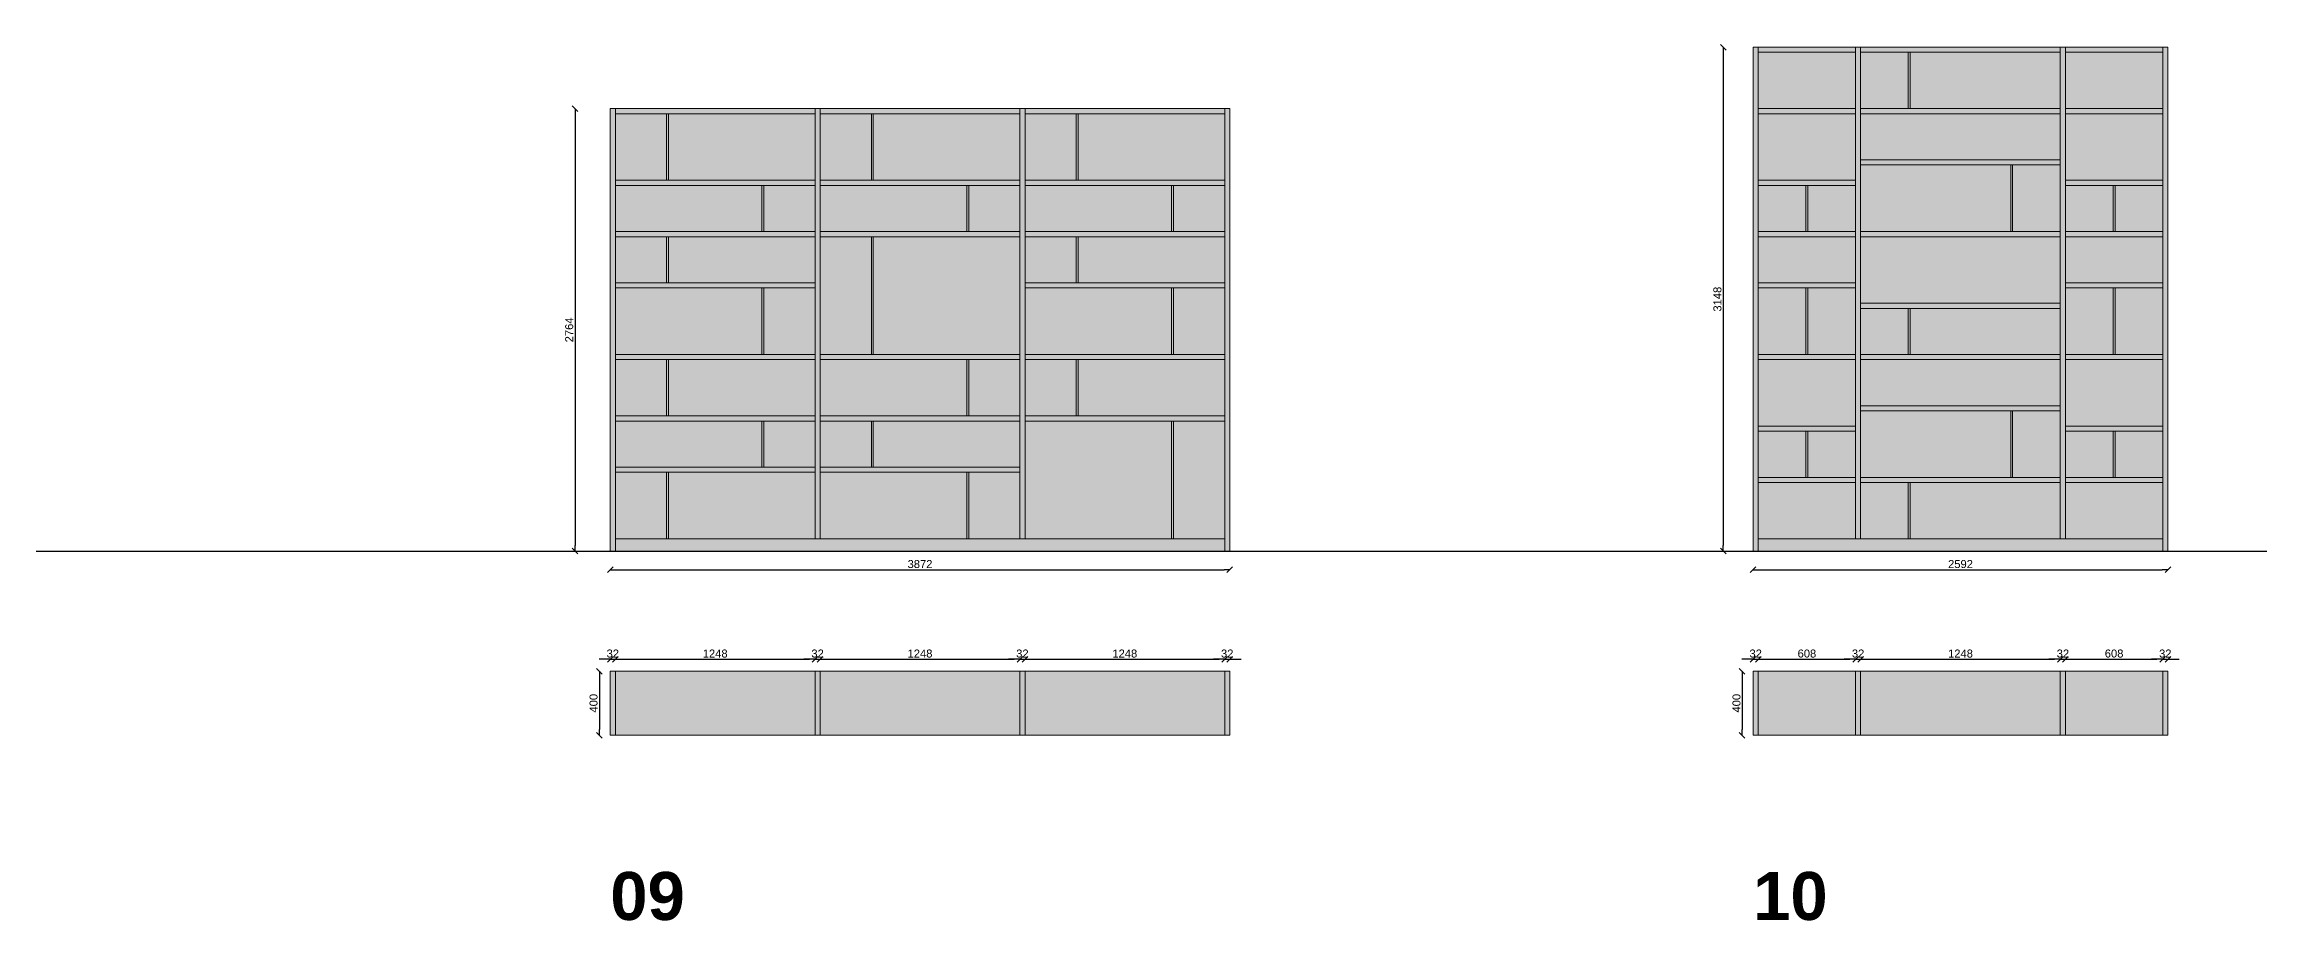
# Model space of a CAD drawing. Header units: inches. Extents: x -2150 to 187520, y -61540 to -22885.
# Drawn here: x 12642 to 26482, y -41271 to -35796 of the extents above; entities that cross this region are included whole.
import ezdxf

# ---------------------------------------------------------------- set-up
doc = ezdxf.new("R2010")
doc.units = ezdxf.units.IN
doc.header["$MEASUREMENT"] = 0
doc.layers.add('Linee arredi', color=3, linetype='Continuous', lineweight=20)
doc.layers.add('Retino arredi', color=7, linetype='Continuous', lineweight=0)
doc.layers.add('Quote', color=5, linetype='Continuous')
doc.styles.add('Arial', font='Arial.ttf')
doc.styles.add('Arial (bold)', font='Arial Bold.ttf')
doc.dimstyles.new('M&C_quote arredo', dxfattribs={"dimtxt": 50, "dimasz": 35.34668, "dimexe": 0, "dimexo": 0, "dimgap": 10, "dimtad": 1, "dimdec": 0, "dimtxsty": 'Arial', "dimblk": 'VW_SLASH', "dimcen": 0, "dimse1": 1, "dimse2": 1, "dimazin": 0, "dimtfac": 1, "dimtdec": 0, "dimtix": 1, "dimtmove": 0, "dimatfit": 0, "dimldrblk": 'VW_SLASH', "dimfxl": 0, "dimfxlon": 1, "dimfrac": 2, "dimtolj": 1, "dimarcsym": 0})

# ---------------------------------------------------------------- blocks, each defined once
blk = doc.blocks.new('VW_SLASH')
at = {"color": 0, "linetype": 'ByBlock', "lineweight": -2, "transparency": 16777216}
blk.add_line((0, 0), (-1, 0), dxfattribs=at)
at = {"color": 0, "linetype": 'Continuous', "lineweight": -2, "transparency": 16777216, "flags": 128}
blk.add_lwpolyline([(0.5, 0.5), (-0.5, -0.5)], dxfattribs=at)
blk = doc.blocks.new('*D34')
at = {"layer": 'Defpoints', "color": 0, "transparency": 16777216}
for p in [(16179, -39712), (16111, -40112), (16179, -40112)]:
    blk.add_point(p, dxfattribs=at)
at = {"layer": 'Quote', "color": 0, "lineweight": -2, "transparency": 16777216}
blk.add_line((16111, -39747), (16111, -40076), dxfattribs=at)
at = {"layer": 'Quote', "color": 0, "lineweight": -2, "transparency": 16777216, "xscale": 35.3466796875, "yscale": 35.3466796875, "zscale": 35.3466796875}
for p, rotation in [((16111, -39712), 90), ((16111, -40112), 270)]:
    blk.add_blockref('VW_SLASH', p, dxfattribs=dict(at, rotation=rotation))
at = {"layer": 'Quote', "color": 0, "transparency": 16777216, "insert": (16075, -39912), "char_height": 50, "attachment_point": 5, "rotation": 90, "style": 'Arial'}
blk.add_mtext('\\A1;400', dxfattribs=at)
blk = doc.blocks.new('*D35')
at = {"layer": 'Defpoints', "color": 0, "transparency": 16777216}
for p in [(16179, -39712), (16211, -39637), (16211, -39712)]:
    blk.add_point(p, dxfattribs=at)
at = {"layer": 'Quote', "color": 0, "lineweight": -2, "transparency": 16777216}
for p, q in [((16144, -39637), (16109, -39637)), ((16179, -39637), (16211, -39637)), ((16247, -39637), (16282, -39637))]:
    blk.add_line(p, q, dxfattribs=at)
at = {"layer": 'Quote', "color": 0, "lineweight": -2, "transparency": 16777216, "xscale": 35.3466796875, "yscale": 35.3466796875, "zscale": 35.3466796875}
blk.add_blockref('VW_SLASH', (16179, -39637), dxfattribs=at)
at = {"layer": 'Quote', "color": 0, "lineweight": -2, "transparency": 16777216, "xscale": 35.3466796875, "yscale": 35.3466796875, "zscale": 35.3466796875, "rotation": 180}
blk.add_blockref('VW_SLASH', (16211, -39637), dxfattribs=at)
at = {"layer": 'Quote', "color": 0, "transparency": 16777216, "insert": (16195, -39602), "char_height": 50, "attachment_point": 5, "style": 'Arial'}
blk.add_mtext('\\A1;32', dxfattribs=at)
blk = doc.blocks.new('*D36')
at = {"layer": 'Defpoints', "color": 0, "transparency": 16777216}
for p in [(16211, -39712), (17459, -39637), (17459, -39712)]:
    blk.add_point(p, dxfattribs=at)
at = {"layer": 'Quote', "color": 0, "lineweight": -2, "transparency": 16777216}
blk.add_line((16247, -39637), (17424, -39637), dxfattribs=at)
at = {"layer": 'Quote', "color": 0, "lineweight": -2, "transparency": 16777216, "xscale": 35.3466796875, "yscale": 35.3466796875, "zscale": 35.3466796875, "rotation": 180}
blk.add_blockref('VW_SLASH', (16211, -39637), dxfattribs=at)
at = {"layer": 'Quote', "color": 0, "lineweight": -2, "transparency": 16777216, "xscale": 35.3466796875, "yscale": 35.3466796875, "zscale": 35.3466796875}
blk.add_blockref('VW_SLASH', (17459, -39637), dxfattribs=at)
at = {"layer": 'Quote', "color": 0, "transparency": 16777216, "insert": (16835, -39602), "char_height": 50, "attachment_point": 5, "style": 'Arial'}
blk.add_mtext('\\A1;1248', dxfattribs=at)
blk = doc.blocks.new('*D37')
at = {"layer": 'Defpoints', "color": 0, "transparency": 16777216}
for p in [(16179, -36198), (15959, -38962), (16179, -38962)]:
    blk.add_point(p, dxfattribs=at)
at = {"layer": 'Quote', "color": 0, "lineweight": -2, "transparency": 16777216}
blk.add_line((15959, -36233), (15959, -38926), dxfattribs=at)
at = {"layer": 'Quote', "color": 0, "lineweight": -2, "transparency": 16777216, "xscale": 35.3466796875, "yscale": 35.3466796875, "zscale": 35.3466796875}
for p, rotation in [((15959, -36198), 90), ((15959, -38962), 270)]:
    blk.add_blockref('VW_SLASH', p, dxfattribs=dict(at, rotation=rotation))
at = {"layer": 'Quote', "color": 0, "transparency": 16777216, "insert": (15923, -37580), "char_height": 50, "attachment_point": 5, "rotation": 90, "style": 'Arial'}
blk.add_mtext('\\A1;2764', dxfattribs=at)
blk = doc.blocks.new('*D38')
at = {"layer": 'Defpoints', "color": 0, "transparency": 16777216}
for p in [(16179, -38962), (20051, -38962), (20051, -39078)]:
    blk.add_point(p, dxfattribs=at)
at = {"layer": 'Quote', "color": 0, "lineweight": -2, "transparency": 16777216}
blk.add_line((16215, -39078), (20016, -39078), dxfattribs=at)
at = {"layer": 'Quote', "color": 0, "lineweight": -2, "transparency": 16777216, "xscale": 35.3466796875, "yscale": 35.3466796875, "zscale": 35.3466796875, "rotation": 180}
blk.add_blockref('VW_SLASH', (16179, -39078), dxfattribs=at)
at = {"layer": 'Quote', "color": 0, "lineweight": -2, "transparency": 16777216, "xscale": 35.3466796875, "yscale": 35.3466796875, "zscale": 35.3466796875}
blk.add_blockref('VW_SLASH', (20051, -39078), dxfattribs=at)
at = {"layer": 'Quote', "color": 0, "transparency": 16777216, "insert": (18115, -39043), "char_height": 50, "attachment_point": 5, "style": 'Arial'}
blk.add_mtext('\\A1;3872', dxfattribs=at)
blk = doc.blocks.new('*D39')
at = {"layer": 'Defpoints', "color": 0, "transparency": 16777216}
for p in [(17459, -39712), (17491, -39637), (17491, -39712)]:
    blk.add_point(p, dxfattribs=at)
at = {"layer": 'Quote', "color": 0, "lineweight": -2, "transparency": 16777216}
for p, q in [((17424, -39637), (17389, -39637)), ((17459, -39637), (17491, -39637)), ((17527, -39637), (17562, -39637))]:
    blk.add_line(p, q, dxfattribs=at)
at = {"layer": 'Quote', "color": 0, "lineweight": -2, "transparency": 16777216, "xscale": 35.3466796875, "yscale": 35.3466796875, "zscale": 35.3466796875}
blk.add_blockref('VW_SLASH', (17459, -39637), dxfattribs=at)
at = {"layer": 'Quote', "color": 0, "lineweight": -2, "transparency": 16777216, "xscale": 35.3466796875, "yscale": 35.3466796875, "zscale": 35.3466796875, "rotation": 180}
blk.add_blockref('VW_SLASH', (17491, -39637), dxfattribs=at)
at = {"layer": 'Quote', "color": 0, "transparency": 16777216, "insert": (17475, -39602), "char_height": 50, "attachment_point": 5, "style": 'Arial'}
blk.add_mtext('\\A1;32', dxfattribs=at)
blk = doc.blocks.new('*D40')
at = {"layer": 'Defpoints', "color": 0, "transparency": 16777216}
for p in [(17491, -39712), (18739, -39637), (18739, -39712)]:
    blk.add_point(p, dxfattribs=at)
at = {"layer": 'Quote', "color": 0, "lineweight": -2, "transparency": 16777216}
blk.add_line((17527, -39637), (18704, -39637), dxfattribs=at)
at = {"layer": 'Quote', "color": 0, "lineweight": -2, "transparency": 16777216, "xscale": 35.3466796875, "yscale": 35.3466796875, "zscale": 35.3466796875, "rotation": 180}
blk.add_blockref('VW_SLASH', (17491, -39637), dxfattribs=at)
at = {"layer": 'Quote', "color": 0, "lineweight": -2, "transparency": 16777216, "xscale": 35.3466796875, "yscale": 35.3466796875, "zscale": 35.3466796875}
blk.add_blockref('VW_SLASH', (18739, -39637), dxfattribs=at)
at = {"layer": 'Quote', "color": 0, "transparency": 16777216, "insert": (18115, -39602), "char_height": 50, "attachment_point": 5, "style": 'Arial'}
blk.add_mtext('\\A1;1248', dxfattribs=at)
blk = doc.blocks.new('*D41')
at = {"layer": 'Defpoints', "color": 0, "transparency": 16777216}
for p in [(18739, -39712), (18771, -39637), (18771, -39712)]:
    blk.add_point(p, dxfattribs=at)
at = {"layer": 'Quote', "color": 0, "lineweight": -2, "transparency": 16777216}
for p, q in [((18704, -39637), (18669, -39637)), ((18739, -39637), (18771, -39637)), ((18807, -39637), (18842, -39637))]:
    blk.add_line(p, q, dxfattribs=at)
at = {"layer": 'Quote', "color": 0, "lineweight": -2, "transparency": 16777216, "xscale": 35.3466796875, "yscale": 35.3466796875, "zscale": 35.3466796875}
blk.add_blockref('VW_SLASH', (18739, -39637), dxfattribs=at)
at = {"layer": 'Quote', "color": 0, "lineweight": -2, "transparency": 16777216, "xscale": 35.3466796875, "yscale": 35.3466796875, "zscale": 35.3466796875, "rotation": 180}
blk.add_blockref('VW_SLASH', (18771, -39637), dxfattribs=at)
at = {"layer": 'Quote', "color": 0, "transparency": 16777216, "insert": (18755, -39602), "char_height": 50, "attachment_point": 5, "style": 'Arial'}
blk.add_mtext('\\A1;32', dxfattribs=at)
blk = doc.blocks.new('*D42')
at = {"layer": 'Defpoints', "color": 0, "transparency": 16777216}
for p in [(18771, -39712), (20019, -39637), (20019, -39712)]:
    blk.add_point(p, dxfattribs=at)
at = {"layer": 'Quote', "color": 0, "lineweight": -2, "transparency": 16777216}
blk.add_line((18807, -39637), (19984, -39637), dxfattribs=at)
at = {"layer": 'Quote', "color": 0, "lineweight": -2, "transparency": 16777216, "xscale": 35.3466796875, "yscale": 35.3466796875, "zscale": 35.3466796875, "rotation": 180}
blk.add_blockref('VW_SLASH', (18771, -39637), dxfattribs=at)
at = {"layer": 'Quote', "color": 0, "lineweight": -2, "transparency": 16777216, "xscale": 35.3466796875, "yscale": 35.3466796875, "zscale": 35.3466796875}
blk.add_blockref('VW_SLASH', (20019, -39637), dxfattribs=at)
at = {"layer": 'Quote', "color": 0, "transparency": 16777216, "insert": (19395, -39602), "char_height": 50, "attachment_point": 5, "style": 'Arial'}
blk.add_mtext('\\A1;1248', dxfattribs=at)
blk = doc.blocks.new('*D43')
at = {"layer": 'Defpoints', "color": 0, "transparency": 16777216}
for p in [(20019, -39712), (20051, -39637), (20051, -39712)]:
    blk.add_point(p, dxfattribs=at)
at = {"layer": 'Quote', "color": 0, "lineweight": -2, "transparency": 16777216}
for p, q in [((19984, -39637), (19949, -39637)), ((20019, -39637), (20051, -39637)), ((20087, -39637), (20122, -39637))]:
    blk.add_line(p, q, dxfattribs=at)
at = {"layer": 'Quote', "color": 0, "lineweight": -2, "transparency": 16777216, "xscale": 35.3466796875, "yscale": 35.3466796875, "zscale": 35.3466796875}
blk.add_blockref('VW_SLASH', (20019, -39637), dxfattribs=at)
at = {"layer": 'Quote', "color": 0, "lineweight": -2, "transparency": 16777216, "xscale": 35.3466796875, "yscale": 35.3466796875, "zscale": 35.3466796875, "rotation": 180}
blk.add_blockref('VW_SLASH', (20051, -39637), dxfattribs=at)
at = {"layer": 'Quote', "color": 0, "transparency": 16777216, "insert": (20035, -39602), "char_height": 50, "attachment_point": 5, "style": 'Arial'}
blk.add_mtext('\\A1;32', dxfattribs=at)
blk = doc.blocks.new('*D44')
at = {"layer": 'Defpoints', "color": 0, "transparency": 16777216}
for p in [(23322, -39712), (23253, -40112), (23322, -40112)]:
    blk.add_point(p, dxfattribs=at)
at = {"layer": 'Quote', "color": 0, "lineweight": -2, "transparency": 16777216}
blk.add_line((23253, -39747), (23253, -40076), dxfattribs=at)
at = {"layer": 'Quote', "color": 0, "lineweight": -2, "transparency": 16777216, "xscale": 35.3466796875, "yscale": 35.3466796875, "zscale": 35.3466796875}
for p, rotation in [((23253, -39712), 90), ((23253, -40112), 270)]:
    blk.add_blockref('VW_SLASH', p, dxfattribs=dict(at, rotation=rotation))
at = {"layer": 'Quote', "color": 0, "transparency": 16777216, "insert": (23218, -39912), "char_height": 50, "attachment_point": 5, "rotation": 90, "style": 'Arial'}
blk.add_mtext('\\A1;400', dxfattribs=at)
blk = doc.blocks.new('*D45')
at = {"layer": 'Defpoints', "color": 0, "transparency": 16777216}
for p in [(23322, -39712), (23354, -39637), (23354, -39712)]:
    blk.add_point(p, dxfattribs=at)
at = {"layer": 'Quote', "color": 0, "lineweight": -2, "transparency": 16777216}
for p, q in [((23286, -39637), (23251, -39637)), ((23322, -39637), (23354, -39637)), ((23389, -39637), (23424, -39637))]:
    blk.add_line(p, q, dxfattribs=at)
at = {"layer": 'Quote', "color": 0, "lineweight": -2, "transparency": 16777216, "xscale": 35.3466796875, "yscale": 35.3466796875, "zscale": 35.3466796875}
blk.add_blockref('VW_SLASH', (23322, -39637), dxfattribs=at)
at = {"layer": 'Quote', "color": 0, "lineweight": -2, "transparency": 16777216, "xscale": 35.3466796875, "yscale": 35.3466796875, "zscale": 35.3466796875, "rotation": 180}
blk.add_blockref('VW_SLASH', (23354, -39637), dxfattribs=at)
at = {"layer": 'Quote', "color": 0, "transparency": 16777216, "insert": (23338, -39602), "char_height": 50, "attachment_point": 5, "style": 'Arial'}
blk.add_mtext('\\A1;32', dxfattribs=at)
blk = doc.blocks.new('*D46')
at = {"layer": 'Defpoints', "color": 0, "transparency": 16777216}
for p in [(23354, -39712), (23962, -39637), (23962, -39712)]:
    blk.add_point(p, dxfattribs=at)
at = {"layer": 'Quote', "color": 0, "lineweight": -2, "transparency": 16777216}
blk.add_line((23389, -39637), (23926, -39637), dxfattribs=at)
at = {"layer": 'Quote', "color": 0, "lineweight": -2, "transparency": 16777216, "xscale": 35.3466796875, "yscale": 35.3466796875, "zscale": 35.3466796875, "rotation": 180}
blk.add_blockref('VW_SLASH', (23354, -39637), dxfattribs=at)
at = {"layer": 'Quote', "color": 0, "lineweight": -2, "transparency": 16777216, "xscale": 35.3466796875, "yscale": 35.3466796875, "zscale": 35.3466796875}
blk.add_blockref('VW_SLASH', (23962, -39637), dxfattribs=at)
at = {"layer": 'Quote', "color": 0, "transparency": 16777216, "insert": (23658, -39602), "char_height": 50, "attachment_point": 5, "style": 'Arial'}
blk.add_mtext('\\A1;608', dxfattribs=at)
blk = doc.blocks.new('*D47')
at = {"layer": 'Defpoints', "color": 0, "transparency": 16777216}
for p in [(23322, -35814), (23135, -38962), (23322, -38962)]:
    blk.add_point(p, dxfattribs=at)
at = {"layer": 'Quote', "color": 0, "lineweight": -2, "transparency": 16777216}
blk.add_line((23135, -35849), (23135, -38926), dxfattribs=at)
at = {"layer": 'Quote', "color": 0, "lineweight": -2, "transparency": 16777216, "xscale": 35.3466796875, "yscale": 35.3466796875, "zscale": 35.3466796875}
for p, rotation in [((23135, -35814), 90), ((23135, -38962), 270)]:
    blk.add_blockref('VW_SLASH', p, dxfattribs=dict(at, rotation=rotation))
at = {"layer": 'Quote', "color": 0, "transparency": 16777216, "insert": (23099, -37388), "char_height": 50, "attachment_point": 5, "rotation": 90, "style": 'Arial'}
blk.add_mtext('\\A1;3148', dxfattribs=at)
blk = doc.blocks.new('*D48')
at = {"layer": 'Defpoints', "color": 0, "transparency": 16777216}
for p in [(23322, -38962), (25914, -38962), (25914, -39078)]:
    blk.add_point(p, dxfattribs=at)
at = {"layer": 'Quote', "color": 0, "lineweight": -2, "transparency": 16777216}
blk.add_line((23357, -39078), (25878, -39078), dxfattribs=at)
at = {"layer": 'Quote', "color": 0, "lineweight": -2, "transparency": 16777216, "xscale": 35.3466796875, "yscale": 35.3466796875, "zscale": 35.3466796875, "rotation": 180}
blk.add_blockref('VW_SLASH', (23322, -39078), dxfattribs=at)
at = {"layer": 'Quote', "color": 0, "lineweight": -2, "transparency": 16777216, "xscale": 35.3466796875, "yscale": 35.3466796875, "zscale": 35.3466796875}
blk.add_blockref('VW_SLASH', (25914, -39078), dxfattribs=at)
at = {"layer": 'Quote', "color": 0, "transparency": 16777216, "insert": (24618, -39043), "char_height": 50, "attachment_point": 5, "style": 'Arial'}
blk.add_mtext('\\A1;2592', dxfattribs=at)
blk = doc.blocks.new('*D49')
at = {"layer": 'Defpoints', "color": 0, "transparency": 16777216}
for p in [(23962, -39712), (23994, -39637), (23994, -39712)]:
    blk.add_point(p, dxfattribs=at)
at = {"layer": 'Quote', "color": 0, "lineweight": -2, "transparency": 16777216}
for p, q in [((23926, -39637), (23891, -39637)), ((23962, -39637), (23994, -39637)), ((24029, -39637), (24064, -39637))]:
    blk.add_line(p, q, dxfattribs=at)
at = {"layer": 'Quote', "color": 0, "lineweight": -2, "transparency": 16777216, "xscale": 35.3466796875, "yscale": 35.3466796875, "zscale": 35.3466796875}
blk.add_blockref('VW_SLASH', (23962, -39637), dxfattribs=at)
at = {"layer": 'Quote', "color": 0, "lineweight": -2, "transparency": 16777216, "xscale": 35.3466796875, "yscale": 35.3466796875, "zscale": 35.3466796875, "rotation": 180}
blk.add_blockref('VW_SLASH', (23994, -39637), dxfattribs=at)
at = {"layer": 'Quote', "color": 0, "transparency": 16777216, "insert": (23978, -39602), "char_height": 50, "attachment_point": 5, "style": 'Arial'}
blk.add_mtext('\\A1;32', dxfattribs=at)
blk = doc.blocks.new('*D50')
at = {"layer": 'Defpoints', "color": 0, "transparency": 16777216}
for p in [(23994, -39712), (25242, -39637), (25242, -39712)]:
    blk.add_point(p, dxfattribs=at)
at = {"layer": 'Quote', "color": 0, "lineweight": -2, "transparency": 16777216}
blk.add_line((24029, -39637), (25206, -39637), dxfattribs=at)
at = {"layer": 'Quote', "color": 0, "lineweight": -2, "transparency": 16777216, "xscale": 35.3466796875, "yscale": 35.3466796875, "zscale": 35.3466796875, "rotation": 180}
blk.add_blockref('VW_SLASH', (23994, -39637), dxfattribs=at)
at = {"layer": 'Quote', "color": 0, "lineweight": -2, "transparency": 16777216, "xscale": 35.3466796875, "yscale": 35.3466796875, "zscale": 35.3466796875}
blk.add_blockref('VW_SLASH', (25242, -39637), dxfattribs=at)
at = {"layer": 'Quote', "color": 0, "transparency": 16777216, "insert": (24618, -39602), "char_height": 50, "attachment_point": 5, "style": 'Arial'}
blk.add_mtext('\\A1;1248', dxfattribs=at)
blk = doc.blocks.new('*D51')
at = {"layer": 'Defpoints', "color": 0, "transparency": 16777216}
for p in [(25242, -39712), (25274, -39637), (25274, -39712)]:
    blk.add_point(p, dxfattribs=at)
at = {"layer": 'Quote', "color": 0, "lineweight": -2, "transparency": 16777216}
for p, q in [((25206, -39637), (25171, -39637)), ((25242, -39637), (25274, -39637)), ((25309, -39637), (25344, -39637))]:
    blk.add_line(p, q, dxfattribs=at)
at = {"layer": 'Quote', "color": 0, "lineweight": -2, "transparency": 16777216, "xscale": 35.3466796875, "yscale": 35.3466796875, "zscale": 35.3466796875}
blk.add_blockref('VW_SLASH', (25242, -39637), dxfattribs=at)
at = {"layer": 'Quote', "color": 0, "lineweight": -2, "transparency": 16777216, "xscale": 35.3466796875, "yscale": 35.3466796875, "zscale": 35.3466796875, "rotation": 180}
blk.add_blockref('VW_SLASH', (25274, -39637), dxfattribs=at)
at = {"layer": 'Quote', "color": 0, "transparency": 16777216, "insert": (25258, -39602), "char_height": 50, "attachment_point": 5, "style": 'Arial'}
blk.add_mtext('\\A1;32', dxfattribs=at)
blk = doc.blocks.new('*D52')
at = {"layer": 'Defpoints', "color": 0, "transparency": 16777216}
for p in [(25274, -39712), (25882, -39637), (25882, -39712)]:
    blk.add_point(p, dxfattribs=at)
at = {"layer": 'Quote', "color": 0, "lineweight": -2, "transparency": 16777216}
blk.add_line((25309, -39637), (25846, -39637), dxfattribs=at)
at = {"layer": 'Quote', "color": 0, "lineweight": -2, "transparency": 16777216, "xscale": 35.3466796875, "yscale": 35.3466796875, "zscale": 35.3466796875, "rotation": 180}
blk.add_blockref('VW_SLASH', (25274, -39637), dxfattribs=at)
at = {"layer": 'Quote', "color": 0, "lineweight": -2, "transparency": 16777216, "xscale": 35.3466796875, "yscale": 35.3466796875, "zscale": 35.3466796875}
blk.add_blockref('VW_SLASH', (25882, -39637), dxfattribs=at)
at = {"layer": 'Quote', "color": 0, "transparency": 16777216, "insert": (25578, -39602), "char_height": 50, "attachment_point": 5, "style": 'Arial'}
blk.add_mtext('\\A1;608', dxfattribs=at)
blk = doc.blocks.new('*D53')
at = {"layer": 'Defpoints', "color": 0, "transparency": 16777216}
for p in [(25882, -39712), (25914, -39637), (25914, -39712)]:
    blk.add_point(p, dxfattribs=at)
at = {"layer": 'Quote', "color": 0, "lineweight": -2, "transparency": 16777216}
for p, q in [((25846, -39637), (25811, -39637)), ((25882, -39637), (25914, -39637)), ((25949, -39637), (25984, -39637))]:
    blk.add_line(p, q, dxfattribs=at)
at = {"layer": 'Quote', "color": 0, "lineweight": -2, "transparency": 16777216, "xscale": 35.3466796875, "yscale": 35.3466796875, "zscale": 35.3466796875}
blk.add_blockref('VW_SLASH', (25882, -39637), dxfattribs=at)
at = {"layer": 'Quote', "color": 0, "lineweight": -2, "transparency": 16777216, "xscale": 35.3466796875, "yscale": 35.3466796875, "zscale": 35.3466796875, "rotation": 180}
blk.add_blockref('VW_SLASH', (25914, -39637), dxfattribs=at)
at = {"layer": 'Quote', "color": 0, "transparency": 16777216, "insert": (25898, -39602), "char_height": 50, "attachment_point": 5, "style": 'Arial'}
blk.add_mtext('\\A1;32', dxfattribs=at)

msp = doc.modelspace()

# ---------------------------------------------------------------- hatches: boundary and pattern name
at = {"layer": 'Retino arredi'}
h = msp.add_hatch(color=256, dxfattribs=at)
h.dxf.hatch_style = 1
h.paths.add_polyline_path([(25881.7, -38533.6), (25273.7, -38533.6), (25273.7, -38885.6), (25881.7, -38885.6)], flags=16)
h.paths.add_polyline_path([(25273.7, -38213.6), (25881.7, -38213.6), (25881.7, -38501.6), (25273.7, -38501.6)], flags=16)
h.paths.add_polyline_path([(25881.7, -37765.6), (25273.7, -37765.6), (25273.7, -38181.6), (25881.7, -38181.6)], flags=16)
h.paths.add_polyline_path([(25273.7, -37317.6), (25881.7, -37317.6), (25881.7, -37733.6), (25273.7, -37733.6)], flags=16)
h.paths.add_polyline_path([(25881.7, -36997.6), (25273.7, -36997.6), (25273.7, -37285.6), (25881.7, -37285.6)], flags=16)
h.paths.add_polyline_path([(25273.7, -36677.6), (25881.7, -36677.6), (25881.7, -36965.6), (25273.7, -36965.6)], flags=16)
h.paths.add_polyline_path([(25881.7, -36229.6), (25273.7, -36229.6), (25273.7, -36645.6), (25881.7, -36645.6)], flags=16)
h.paths.add_polyline_path([(25273.7, -35845.6), (25881.7, -35845.6), (25881.7, -36197.6), (25273.7, -36197.6)], flags=16)
h.paths.add_polyline_path([(25241.7, -38533.6), (23993.7, -38533.6), (23993.7, -38885.6), (25241.7, -38885.6)], flags=16)
h.paths.add_polyline_path([(23993.7, -38085.6), (25241.7, -38085.6), (25241.7, -38501.6), (23993.7, -38501.6)], flags=16)
h.paths.add_polyline_path([(25241.7, -37765.6), (23993.7, -37765.6), (23993.7, -38053.6), (25241.7, -38053.6)], flags=16)
h.paths.add_polyline_path([(23993.7, -37445.6), (25241.7, -37445.6), (25241.7, -37733.6), (23993.7, -37733.6)], flags=16)
h.paths.add_polyline_path([(25241.7, -36997.6), (23993.7, -36997.6), (23993.7, -37413.6), (25241.7, -37413.6)], flags=16)
h.paths.add_polyline_path([(23993.7, -36549.6), (25241.7, -36549.6), (25241.7, -36965.6), (23993.7, -36965.6)], flags=16)
h.paths.add_polyline_path([(25241.7, -36229.6), (23993.7, -36229.6), (23993.7, -36517.6), (25241.7, -36517.6)], flags=16)
h.paths.add_polyline_path([(23993.7, -35845.6), (25241.7, -35845.6), (25241.7, -36197.6), (23993.7, -36197.6)], flags=16)
h.paths.add_polyline_path([(23961.7, -38533.6), (23353.7, -38533.6), (23353.7, -38885.6), (23961.7, -38885.6)], flags=16)
h.paths.add_polyline_path([(23353.7, -38213.6), (23961.7, -38213.6), (23961.7, -38501.6), (23353.7, -38501.6)], flags=16)
h.paths.add_polyline_path([(23961.7, -37765.6), (23353.7, -37765.6), (23353.7, -38181.6), (23961.7, -38181.6)], flags=16)
h.paths.add_polyline_path([(23353.7, -37317.6), (23961.7, -37317.6), (23961.7, -37733.6), (23353.7, -37733.6)], flags=16)
h.paths.add_polyline_path([(23961.7, -36997.6), (23353.7, -36997.6), (23353.7, -37285.6), (23961.7, -37285.6)], flags=16)
h.paths.add_polyline_path([(23353.7, -36677.6), (23961.7, -36677.6), (23961.7, -36965.6), (23353.7, -36965.6)], flags=16)
h.paths.add_polyline_path([(23961.7, -36229.6), (23353.7, -36229.6), (23353.7, -36645.6), (23961.7, -36645.6)], flags=16)
h.paths.add_polyline_path([(23353.7, -35845.6), (23961.7, -35845.6), (23961.7, -36197.6), (23353.7, -36197.6)], flags=16)
h.paths.add_polyline_path([(25913.7, -38961.6), (23321.7, -38961.6), (23321.7, -35813.6), (25913.7, -35813.6)])
h = msp.add_hatch(color=254, dxfattribs=at)
h.dxf.hatch_style = 1
h.paths.add_polyline_path([(25881.7, -38533.6), (25273.7, -38533.6), (25273.7, -38885.6), (25881.7, -38885.6)])
h.paths.add_polyline_path([(25273.7, -38213.6), (25881.7, -38213.6), (25881.7, -38501.6), (25273.7, -38501.6)])
h.paths.add_polyline_path([(25881.7, -37765.6), (25273.7, -37765.6), (25273.7, -38181.6), (25881.7, -38181.6)])
h.paths.add_polyline_path([(25273.7, -37317.6), (25881.7, -37317.6), (25881.7, -37733.6), (25273.7, -37733.6)])
h.paths.add_polyline_path([(25881.7, -36997.6), (25273.7, -36997.6), (25273.7, -37285.6), (25881.7, -37285.6)])
h.paths.add_polyline_path([(25273.7, -36677.6), (25881.7, -36677.6), (25881.7, -36965.6), (25273.7, -36965.6)])
h.paths.add_polyline_path([(25881.7, -36229.6), (25273.7, -36229.6), (25273.7, -36645.6), (25881.7, -36645.6)])
h.paths.add_polyline_path([(25273.7, -35845.6), (25881.7, -35845.6), (25881.7, -36197.6), (25273.7, -36197.6)])
h.paths.add_polyline_path([(25241.7, -38533.6), (23993.7, -38533.6), (23993.7, -38885.6), (25241.7, -38885.6)])
h.paths.add_polyline_path([(23993.7, -38085.6), (25241.7, -38085.6), (25241.7, -38501.6), (23993.7, -38501.6)])
h.paths.add_polyline_path([(25241.7, -37765.6), (23993.7, -37765.6), (23993.7, -38053.6), (25241.7, -38053.6)])
h.paths.add_polyline_path([(23993.7, -37445.6), (25241.7, -37445.6), (25241.7, -37733.6), (23993.7, -37733.6)])
h.paths.add_polyline_path([(25241.7, -36997.6), (23993.7, -36997.6), (23993.7, -37413.6), (25241.7, -37413.6)])
h.paths.add_polyline_path([(23993.7, -36549.6), (25241.7, -36549.6), (25241.7, -36965.6), (23993.7, -36965.6)])
h.paths.add_polyline_path([(25241.7, -36229.6), (23993.7, -36229.6), (23993.7, -36517.6), (25241.7, -36517.6)])
h.paths.add_polyline_path([(23993.7, -35845.6), (25241.7, -35845.6), (25241.7, -36197.6), (23993.7, -36197.6)])
h.paths.add_polyline_path([(23961.7, -38533.6), (23353.7, -38533.6), (23353.7, -38885.6), (23961.7, -38885.6)])
h.paths.add_polyline_path([(23353.7, -38213.6), (23961.7, -38213.6), (23961.7, -38501.6), (23353.7, -38501.6)])
h.paths.add_polyline_path([(23961.7, -37765.6), (23353.7, -37765.6), (23353.7, -38181.6), (23961.7, -38181.6)])
h.paths.add_polyline_path([(23353.7, -37317.6), (23961.7, -37317.6), (23961.7, -37733.6), (23353.7, -37733.6)])
h.paths.add_polyline_path([(23961.7, -36997.6), (23353.7, -36997.6), (23353.7, -37285.6), (23961.7, -37285.6)])
h.paths.add_polyline_path([(23353.7, -36677.6), (23961.7, -36677.6), (23961.7, -36965.6), (23353.7, -36965.6)])
h.paths.add_polyline_path([(23961.7, -36229.6), (23353.7, -36229.6), (23353.7, -36645.6), (23961.7, -36645.6)])
h.paths.add_polyline_path([(23353.7, -35845.6), (23961.7, -35845.6), (23961.7, -36197.6), (23353.7, -36197.6)])
h = msp.add_hatch(color=256, dxfattribs=at)
h.dxf.hatch_style = 1
h.paths.add_polyline_path([(16211.3, -38469.6), (17459.3, -38469.6), (17459.3, -38885.6), (16211.3, -38885.6)], flags=16)
h.paths.add_polyline_path([(16211.3, -38149.6), (17459.3, -38149.6), (17459.3, -38437.6), (16211.3, -38437.6)], flags=16)
h.paths.add_polyline_path([(17491.3, -38469.6), (18739.3, -38469.6), (18739.3, -38885.6), (17491.3, -38885.6)], flags=16)
h.paths.add_polyline_path([(17459.3, -37765.6), (16211.3, -37765.6), (16211.3, -38117.6), (17459.3, -38117.6)], flags=16)
h.paths.add_polyline_path([(16211.3, -37317.6), (17459.3, -37317.6), (17459.3, -37733.6), (16211.3, -37733.6)], flags=16)
h.paths.add_polyline_path([(17459.3, -36997.6), (16211.3, -36997.6), (16211.3, -37285.6), (17459.3, -37285.6)], flags=16)
h.paths.add_polyline_path([(16211.3, -36677.6), (17459.3, -36677.6), (17459.3, -36965.6), (16211.3, -36965.6)], flags=16)
h.paths.add_polyline_path([(17459.3, -36229.6), (16211.3, -36229.6), (16211.3, -36645.6), (17459.3, -36645.6)], flags=16)
h.paths.add_polyline_path([(17491.3, -38149.6), (18739.3, -38149.6), (18739.3, -38437.6), (17491.3, -38437.6)], flags=16)
h.paths.add_polyline_path([(18739.3, -37765.6), (17491.3, -37765.6), (17491.3, -38117.6), (18739.3, -38117.6)], flags=16)
h.paths.add_polyline_path([(17491.3, -36998), (18739.3, -36998), (18739.3, -37733.6), (17491.3, -37733.6)], flags=16)
h.paths.add_polyline_path([(17491.3, -36677.6), (18739.3, -36677.6), (18739.3, -36965.6), (17491.3, -36965.6)], flags=16)
h.paths.add_polyline_path([(18739.3, -36229.6), (17491.3, -36229.6), (17491.3, -36645.6), (18739.3, -36645.6)], flags=16)
h.paths.add_polyline_path([(18771.3, -38149.6), (20019.3, -38149.6), (20019.3, -38885.6), (18771.3, -38885.6)], flags=16)
h.paths.add_polyline_path([(20019.3, -37765.6), (18771.3, -37765.6), (18771.3, -38117.6), (20019.3, -38117.6)], flags=16)
h.paths.add_polyline_path([(18771.3, -37317.6), (20019.3, -37317.6), (20019.3, -37733.6), (18771.3, -37733.6)], flags=16)
h.paths.add_polyline_path([(20019.3, -36997.6), (18771.3, -36997.6), (18771.3, -37285.6), (20019.3, -37285.6)], flags=16)
h.paths.add_polyline_path([(18771.3, -36677.6), (20019.3, -36677.6), (20019.3, -36965.6), (18771.3, -36965.6)], flags=16)
h.paths.add_polyline_path([(20019.3, -36229.6), (18771.3, -36229.6), (18771.3, -36645.6), (20019.3, -36645.6)], flags=16)
h.paths.add_polyline_path([(16179.3, -38961.6), (20051.3, -38961.6), (20051.3, -36197.6), (16179.3, -36197.6)])
h = msp.add_hatch(color=254, dxfattribs=at)
h.dxf.hatch_style = 1
h.paths.add_polyline_path([(16211.3, -38469.6), (17459.3, -38469.6), (17459.3, -38885.6), (16211.3, -38885.6)])
h.paths.add_polyline_path([(16211.3, -38149.6), (17459.3, -38149.6), (17459.3, -38437.6), (16211.3, -38437.6)])
h.paths.add_polyline_path([(17491.3, -38469.6), (18739.3, -38469.6), (18739.3, -38885.6), (17491.3, -38885.6)])
h.paths.add_polyline_path([(17459.3, -37765.6), (16211.3, -37765.6), (16211.3, -38117.6), (17459.3, -38117.6)])
h.paths.add_polyline_path([(16211.3, -37317.6), (17459.3, -37317.6), (17459.3, -37733.6), (16211.3, -37733.6)])
h.paths.add_polyline_path([(17459.3, -36997.6), (16211.3, -36997.6), (16211.3, -37285.6), (17459.3, -37285.6)])
h.paths.add_polyline_path([(16211.3, -36677.6), (17459.3, -36677.6), (17459.3, -36965.6), (16211.3, -36965.6)])
h.paths.add_polyline_path([(17459.3, -36229.6), (16211.3, -36229.6), (16211.3, -36645.6), (17459.3, -36645.6)])
h.paths.add_polyline_path([(17491.3, -38149.6), (18739.3, -38149.6), (18739.3, -38437.6), (17491.3, -38437.6)])
h.paths.add_polyline_path([(18739.3, -37765.6), (17491.3, -37765.6), (17491.3, -38117.6), (18739.3, -38117.6)])
h.paths.add_polyline_path([(17491.3, -36998), (18739.3, -36998), (18739.3, -37733.6), (17491.3, -37733.6)])
h.paths.add_polyline_path([(17491.3, -36677.6), (18739.3, -36677.6), (18739.3, -36965.6), (17491.3, -36965.6)])
h.paths.add_polyline_path([(18739.3, -36229.6), (17491.3, -36229.6), (17491.3, -36645.6), (18739.3, -36645.6)])
h.paths.add_polyline_path([(18771.3, -38149.6), (20019.3, -38149.6), (20019.3, -38885.6), (18771.3, -38885.6)])
h.paths.add_polyline_path([(20019.3, -37765.6), (18771.3, -37765.6), (18771.3, -38117.6), (20019.3, -38117.6)])
h.paths.add_polyline_path([(18771.3, -37317.6), (20019.3, -37317.6), (20019.3, -37733.6), (18771.3, -37733.6)])
h.paths.add_polyline_path([(20019.3, -36997.6), (18771.3, -36997.6), (18771.3, -37285.6), (20019.3, -37285.6)])
h.paths.add_polyline_path([(18771.3, -36677.6), (20019.3, -36677.6), (20019.3, -36965.6), (18771.3, -36965.6)])
h.paths.add_polyline_path([(20019.3, -36229.6), (18771.3, -36229.6), (18771.3, -36645.6), (20019.3, -36645.6)])
h = msp.add_hatch(color=256, dxfattribs=at)
h.dxf.hatch_style = 1
h.paths.add_polyline_path([(16179.3, -39711.6), (20051.3, -39711.6), (20051.3, -40111.6), (16179.3, -40111.6)])
h = msp.add_hatch(color=256, dxfattribs=at)
h.dxf.hatch_style = 1
h.paths.add_polyline_path([(23321.7, -39711.6), (25913.7, -39711.6), (25913.7, -40111.6), (23321.7, -40111.6)])

# ---------------------------------------------------------------- linework, layer by layer
msp.add_line((-2149.6, -38961.6), (40321.6, -38961.6))
at = {"layer": 'Linee arredi'}
for p, q in [((23353.7, -35813.6), (23353.7, -35845.6)), ((23961.7, -35813.6), (23961.7, -35845.6)), ((23993.7, -35813.6), (23993.7, -35845.6)), ((25241.7, -35813.6), (25241.7, -35845.6)), ((25273.7, -35813.6), (25273.7, -35845.6)), ((25881.7, -35813.6), (25881.7, -35845.6)), ((24291.7, -35845.6), (24291.7, -36197.6)), ((24303.7, -35845.6), (24303.7, -36197.6)), ((16211.3, -36229.6), (16211.3, -36197.6)), ((16531.3, -36229.6), (16531.3, -36645.6)), ((16543.3, -36229.6), (16543.3, -36645.6)), ((17459.3, -36229.6), (17459.3, -36197.6)), ((17491.3, -36229.6), (17491.3, -36197.6)), ((17811.3, -36229.6), (17811.3, -36645.6)), ((17823.3, -36229.6), (17823.3, -36645.6)), ((18739.3, -36229.6), (18739.3, -36197.6)), ((18771.3, -36229.6), (18771.3, -36197.6)), ((19091.3, -36229.6), (19091.3, -36645.6)), ((19103.3, -36229.6), (19103.3, -36645.6)), ((20019.3, -36229.6), (20019.3, -36197.6)), ((23353.7, -36197.6), (23353.7, -36229.6)), ((23961.7, -36197.6), (23961.7, -36229.6)), ((23993.7, -36197.6), (23993.7, -36229.6)), ((25241.7, -36197.6), (25241.7, -36229.6)), ((25273.7, -36197.6), (25273.7, -36229.6)), ((25881.7, -36197.6), (25881.7, -36229.6)), ((23993.7, -36549.6), (23993.7, -36517.6)), ((25241.7, -36549.6), (25241.7, -36517.6)), ((16211.3, -36645.6), (16211.3, -36677.6)), ((17459.3, -36645.6), (17459.3, -36677.6)), ((17491.3, -36645.6), (17491.3, -36677.6)), ((18739.3, -36645.6), (18739.3, -36677.6)), ((18771.3, -36645.6), (18771.3, -36677.6)), ((20019.3, -36645.6), (20019.3, -36677.6)), ((23353.7, -36645.6), (23353.7, -36677.6)), ((23961.7, -36645.6), (23961.7, -36677.6)), ((24931.7, -36549.6), (24931.7, -36965.6)), ((24943.7, -36549.6), (24943.7, -36965.6)), ((25273.7, -36645.6), (25273.7, -36677.6)), ((25881.7, -36645.6), (25881.7, -36677.6)), ((17127.3, -36678.1), (17127.3, -36965.6)), ((17139.3, -36678.1), (17139.3, -36965.6)), ((18407.3, -36677.9), (18407.3, -36965.4)), ((18419.3, -36677.9), (18419.3, -36965.4)), ((19687.3, -36677.9), (19687.3, -36965.4)), ((19699.3, -36677.9), (19699.3, -36965.4)), ((23651.7, -36677.6), (23651.7, -36965.6)), ((23663.7, -36677.6), (23663.7, -36965.6)), ((25571.7, -36965.6), (25571.7, -36677.6)), ((25583.7, -36965.6), (25583.7, -36677.6)), ((16211.3, -36965.6), (16211.3, -36997.6)), ((16531.3, -36997.6), (16531.3, -37285.6)), ((16543.3, -36997.6), (16543.3, -37285.6)), ((17459.3, -36965.6), (17459.3, -36997.6)), ((17491.3, -36965.6), (17491.3, -36997.6)), ((17811.3, -36998), (17811.3, -37733.6)), ((17823.3, -36998), (17823.3, -37733.6)), ((18739.3, -36965.6), (18739.3, -36997.6)), ((18771.3, -36965.6), (18771.3, -36997.6)), ((19091.3, -36997.9), (19091.3, -37285.4)), ((19103.3, -36997.9), (19103.3, -37285.4)), ((20019.3, -36965.6), (20019.3, -36997.6)), ((23353.7, -36965.6), (23353.7, -36997.6)), ((23961.7, -36965.6), (23961.7, -36997.6)), ((23993.7, -36965.6), (23993.7, -36997.6)), ((25241.7, -36965.6), (25241.7, -36997.6)), ((25273.7, -36965.6), (25273.7, -36997.6)), ((25881.7, -36965.6), (25881.7, -36997.6)), ((16211.3, -37285.6), (16211.3, -37317.6)), ((17127.3, -37317.6), (17127.3, -37733.6)), ((17139.3, -37317.6), (17139.3, -37733.6)), ((17459.3, -37285.6), (17459.3, -37317.6)), ((18771.3, -37285.6), (18771.3, -37317.6)), ((19687.3, -37317.6), (19687.3, -37733.6)), ((19699.3, -37317.6), (19699.3, -37733.6)), ((20019.3, -37285.6), (20019.3, -37317.6)), ((23353.7, -37285.6), (23353.7, -37317.6)), ((23651.7, -37317.6), (23651.7, -37733.6)), ((23663.7, -37317.6), (23663.7, -37733.6)), ((23961.7, -37285.6), (23961.7, -37317.6)), ((25273.7, -37285.6), (25273.7, -37317.6)), ((25571.7, -37733.6), (25571.7, -37317.6)), ((25583.7, -37733.6), (25583.7, -37317.6)), ((25881.7, -37285.6), (25881.7, -37317.6)), ((23993.7, -37445.6), (23993.7, -37413.6)), ((24291.7, -37445.6), (24291.7, -37733.6)), ((24303.7, -37445.6), (24303.7, -37733.6)), ((25241.7, -37445.6), (25241.7, -37413.6)), ((16211.3, -37733.6), (16211.3, -37765.6)), ((16531.3, -37765.6), (16531.3, -38117.6)), ((16543.3, -37765.6), (16543.3, -38117.6)), ((17459.3, -37733.6), (17459.3, -37765.6)), ((17491.3, -37733.6), (17491.3, -37765.6)), ((18407.3, -37765.6), (18407.3, -38117.6)), ((18419.3, -37765.6), (18419.3, -38117.6)), ((18739.3, -37733.6), (18739.3, -37765.6)), ((18771.3, -37733.6), (18771.3, -37765.6)), ((19091.3, -37765.6), (19091.3, -38117.6)), ((19103.3, -37765.6), (19103.3, -38117.6)), ((20019.3, -37733.6), (20019.3, -37765.6)), ((23353.7, -37733.6), (23353.7, -37765.6)), ((23961.7, -37733.6), (23961.7, -37765.6)), ((23993.7, -37733.6), (23993.7, -37765.6)), ((25241.7, -37733.6), (25241.7, -37765.6)), ((25273.7, -37733.6), (25273.7, -37765.6)), ((25881.7, -37733.6), (25881.7, -37765.6)), ((23993.7, -38085.6), (23993.7, -38053.6)), ((25241.7, -38085.6), (25241.7, -38053.6)), ((16211.3, -38117.6), (16211.3, -38149.6)), ((17127.3, -38149.6), (17127.3, -38437.6)), ((17139.3, -38149.6), (17139.3, -38437.6)), ((17459.3, -38117.6), (17459.3, -38149.6)), ((17491.3, -38117.6), (17491.3, -38149.6)), ((17811.3, -38149.6), (17811.3, -38437.6)), ((17823.3, -38149.6), (17823.3, -38437.6)), ((18739.3, -38117.6), (18739.3, -38149.6)), ((18771.3, -38117.6), (18771.3, -38149.6)), ((19687.3, -38885.6), (19687.3, -38149.6)), ((19699.3, -38885.6), (19699.3, -38149.6)), ((20019.3, -38117.6), (20019.3, -38149.6)), ((23353.7, -38181.6), (23353.7, -38213.6)), ((23961.7, -38181.6), (23961.7, -38213.6)), ((24931.7, -38085.6), (24931.7, -38501.6)), ((24943.7, -38085.6), (24943.7, -38501.6)), ((25273.7, -38181.6), (25273.7, -38213.6)), ((25881.7, -38181.6), (25881.7, -38213.6)), ((23651.7, -38213.6), (23651.7, -38501.6)), ((23663.7, -38213.6), (23663.7, -38501.6)), ((25571.7, -38501.6), (25571.7, -38213.6)), ((25583.7, -38501.6), (25583.7, -38213.6)), ((16211.3, -38437.6), (16211.3, -38469.6)), ((16531.3, -38885.6), (16531.3, -38469.6)), ((16543.3, -38885.6), (16543.3, -38469.6)), ((17459.3, -38437.6), (17459.3, -38469.6)), ((17491.3, -38437.6), (17491.3, -38469.6)), ((18407.3, -38885.6), (18407.3, -38469.6)), ((18419.3, -38885.6), (18419.3, -38469.6)), ((18739.3, -38437.6), (18739.3, -38469.6)), ((23353.7, -38501.6), (23353.7, -38533.6)), ((23961.7, -38501.6), (23961.7, -38533.6)), ((23993.7, -38501.6), (23993.7, -38533.6)), ((24291.7, -38533.6), (24291.7, -38885.6)), ((24303.7, -38533.6), (24303.7, -38885.6)), ((25241.7, -38501.6), (25241.7, -38533.6)), ((25273.7, -38501.6), (25273.7, -38533.6)), ((25881.7, -38501.6), (25881.7, -38533.6)), ((16211.3, -38885.6), (16211.3, -38961.6)), ((17459.3, -38885.6), (17491.3, -38885.6)), ((18771.3, -38885.6), (18739.3, -38885.6)), ((20019.3, -38885.6), (20019.3, -38961.6)), ((23353.7, -38885.6), (23353.7, -38961.6)), ((23961.7, -38885.6), (23993.7, -38885.6)), ((25273.7, -38885.6), (25241.7, -38885.6)), ((25881.7, -38885.6), (25881.7, -38961.6)), ((16211.3, -39711.6), (16211.3, -40111.6)), ((17459.3, -39711.6), (17459.3, -40111.6)), ((17491.3, -39711.6), (17491.3, -40111.6)), ((18739.3, -39711.6), (18739.3, -40111.6)), ((18771.3, -39711.6), (18771.3, -40111.6)), ((20019.3, -39711.6), (20019.3, -40111.6)), ((23353.7, -39711.6), (23353.7, -40111.6)), ((23961.7, -40111.6), (23961.7, -39711.6)), ((23993.7, -39711.6), (23993.7, -40111.6)), ((25241.7, -40111.6), (25241.7, -39711.6)), ((25273.7, -39711.6), (25273.7, -40111.6)), ((25881.7, -40111.6), (25881.7, -39711.6))]:
    msp.add_line(p, q, dxfattribs=at)
for points in [[(25913.7, -38961.6), (23321.7, -38961.6), (23321.7, -35813.6), (25913.7, -35813.6)], [(23353.7, -35845.6), (23961.7, -35845.6), (23961.7, -36197.6), (23353.7, -36197.6)], [(23993.7, -35845.6), (25241.7, -35845.6), (25241.7, -36197.6), (23993.7, -36197.6)], [(25273.7, -35845.6), (25881.7, -35845.6), (25881.7, -36197.6), (25273.7, -36197.6)], [(16179.3, -38961.6), (20051.3, -38961.6), (20051.3, -36197.6), (16179.3, -36197.6)], [(17459.3, -36229.6), (16211.3, -36229.6), (16211.3, -36645.6), (17459.3, -36645.6)], [(18739.3, -36229.6), (17491.3, -36229.6), (17491.3, -36645.6), (18739.3, -36645.6)], [(20019.3, -36229.6), (18771.3, -36229.6), (18771.3, -36645.6), (20019.3, -36645.6)], [(23961.7, -36229.6), (23353.7, -36229.6), (23353.7, -36645.6), (23961.7, -36645.6)], [(25241.7, -36229.6), (23993.7, -36229.6), (23993.7, -36517.6), (25241.7, -36517.6)], [(25881.7, -36229.6), (25273.7, -36229.6), (25273.7, -36645.6), (25881.7, -36645.6)], [(23993.7, -36549.6), (25241.7, -36549.6), (25241.7, -36965.6), (23993.7, -36965.6)], [(16211.3, -36677.6), (17459.3, -36677.6), (17459.3, -36965.6), (16211.3, -36965.6)], [(17491.3, -36677.6), (18739.3, -36677.6), (18739.3, -36965.6), (17491.3, -36965.6)], [(18771.3, -36677.6), (20019.3, -36677.6), (20019.3, -36965.6), (18771.3, -36965.6)], [(23353.7, -36677.6), (23961.7, -36677.6), (23961.7, -36965.6), (23353.7, -36965.6)], [(25273.7, -36677.6), (25881.7, -36677.6), (25881.7, -36965.6), (25273.7, -36965.6)], [(17459.3, -36997.6), (16211.3, -36997.6), (16211.3, -37285.6), (17459.3, -37285.6)], [(17491.3, -36998), (18739.3, -36998), (18739.3, -37733.6), (17491.3, -37733.6)], [(20019.3, -36997.6), (18771.3, -36997.6), (18771.3, -37285.6), (20019.3, -37285.6)], [(23961.7, -36997.6), (23353.7, -36997.6), (23353.7, -37285.6), (23961.7, -37285.6)], [(25241.7, -36997.6), (23993.7, -36997.6), (23993.7, -37413.6), (25241.7, -37413.6)], [(25881.7, -36997.6), (25273.7, -36997.6), (25273.7, -37285.6), (25881.7, -37285.6)], [(16211.3, -37317.6), (17459.3, -37317.6), (17459.3, -37733.6), (16211.3, -37733.6)], [(18771.3, -37317.6), (20019.3, -37317.6), (20019.3, -37733.6), (18771.3, -37733.6)], [(23353.7, -37317.6), (23961.7, -37317.6), (23961.7, -37733.6), (23353.7, -37733.6)], [(25273.7, -37317.6), (25881.7, -37317.6), (25881.7, -37733.6), (25273.7, -37733.6)], [(23993.7, -37445.6), (25241.7, -37445.6), (25241.7, -37733.6), (23993.7, -37733.6)], [(17459.3, -37765.6), (16211.3, -37765.6), (16211.3, -38117.6), (17459.3, -38117.6)], [(18739.3, -37765.6), (17491.3, -37765.6), (17491.3, -38117.6), (18739.3, -38117.6)], [(20019.3, -37765.6), (18771.3, -37765.6), (18771.3, -38117.6), (20019.3, -38117.6)], [(23961.7, -37765.6), (23353.7, -37765.6), (23353.7, -38181.6), (23961.7, -38181.6)], [(25241.7, -37765.6), (23993.7, -37765.6), (23993.7, -38053.6), (25241.7, -38053.6)], [(25881.7, -37765.6), (25273.7, -37765.6), (25273.7, -38181.6), (25881.7, -38181.6)], [(16211.3, -38149.6), (17459.3, -38149.6), (17459.3, -38437.6), (16211.3, -38437.6)], [(17491.3, -38149.6), (18739.3, -38149.6), (18739.3, -38437.6), (17491.3, -38437.6)], [(18771.3, -38149.6), (20019.3, -38149.6), (20019.3, -38885.6), (18771.3, -38885.6)], [(23993.7, -38085.6), (25241.7, -38085.6), (25241.7, -38501.6), (23993.7, -38501.6)], [(23353.7, -38213.6), (23961.7, -38213.6), (23961.7, -38501.6), (23353.7, -38501.6)], [(25273.7, -38213.6), (25881.7, -38213.6), (25881.7, -38501.6), (25273.7, -38501.6)], [(16211.3, -38469.6), (17459.3, -38469.6), (17459.3, -38885.6), (16211.3, -38885.6)], [(17491.3, -38469.6), (18739.3, -38469.6), (18739.3, -38885.6), (17491.3, -38885.6)], [(23961.7, -38533.6), (23353.7, -38533.6), (23353.7, -38885.6), (23961.7, -38885.6)], [(25241.7, -38533.6), (23993.7, -38533.6), (23993.7, -38885.6), (25241.7, -38885.6)], [(25881.7, -38533.6), (25273.7, -38533.6), (25273.7, -38885.6), (25881.7, -38885.6)], [(16179.3, -39711.6), (20051.3, -39711.6), (20051.3, -40111.6), (16179.3, -40111.6)], [(23321.7, -39711.6), (25913.7, -39711.6), (25913.7, -40111.6), (23321.7, -40111.6)]]:
    msp.add_lwpolyline(points, close=True, dxfattribs=at)

# ---------------------------------------------------------------- texts
at = {"layer": 'Linee arredi', "transparency": 33554687, "char_height": 300, "attachment_point": 7, "line_spacing_factor": 1.006858, "style": 'Arial (bold)'}
for s, insert in [('09', (16179.3, -41270.6)), ('10', (23321.7, -41270.6))]:
    msp.add_mtext_dynamic_manual_height_columns(s, width=1350.149, gutter_width=12.5, heights=[0], dxfattribs=dict(at, insert=insert))

# ---------------------------------------------------------------- dimensions: what is measured, and where the dimension line sits
at = {"layer": 'Quote', "color": 7}
for base, p1, p2, picture, middle in [((23134.9, -38961.6), (23321.7, -35813.6), (23321.7, -38961.6), '*D47', (23099.3, -37387.6)), ((15958.8, -38961.6), (16179.3, -36197.6), (16179.3, -38961.6), '*D37', (15923.2, -37579.6)), ((16110.8, -40111.6), (16179.3, -39711.6), (16179.3, -40111.6), '*D34', (16075.3, -39911.6)), ((23253.2, -40111.6), (23321.7, -39711.6), (23321.7, -40111.6), '*D44', (23217.7, -39911.6))]:
    dim = msp.add_linear_dim(base=base, p1=p1, p2=p2, angle=90, dimstyle='M&C_quote arredo', override={"dimpost": '<>', "dimtmove": 1}, dxfattribs=at)
    dim.commit()
    dim.dimension.update_dxf_attribs({"geometry": picture, "text_midpoint": middle})
for base, p1, p2, picture, middle in [((20051.3, -39078.2), (16179.3, -38961.6), (20051.3, -38961.6), '*D38', (18115.3, -39042.7)), ((25913.7, -39078.2), (23321.7, -38961.6), (25913.7, -38961.6), '*D48', (24617.7, -39042.7)), ((16211.3, -39637.1), (16179.3, -39711.6), (16211.3, -39711.6), '*D35', (16195.3, -39601.5)), ((17459.3, -39637.1), (16211.3, -39711.6), (17459.3, -39711.6), '*D36', (16835.3, -39601.6)), ((17491.3, -39637.1), (17459.3, -39711.6), (17491.3, -39711.6), '*D39', (17475.3, -39601.5)), ((18739.3, -39637.1), (17491.3, -39711.6), (18739.3, -39711.6), '*D40', (18115.3, -39601.6)), ((18771.3, -39637.1), (18739.3, -39711.6), (18771.3, -39711.6), '*D41', (18755.3, -39601.5)), ((20019.3, -39637.1), (18771.3, -39711.6), (20019.3, -39711.6), '*D42', (19395.3, -39601.6)), ((20051.3, -39637.1), (20019.3, -39711.6), (20051.3, -39711.6), '*D43', (20035.3, -39601.5)), ((23353.7, -39637.1), (23321.7, -39711.6), (23353.7, -39711.6), '*D45', (23337.7, -39601.5)), ((23961.7, -39637.1), (23353.7, -39711.6), (23961.7, -39711.6), '*D46', (23657.7, -39601.6)), ((23993.7, -39637.1), (23961.7, -39711.6), (23993.7, -39711.6), '*D49', (23977.7, -39601.5)), ((25241.7, -39637.1), (23993.7, -39711.6), (25241.7, -39711.6), '*D50', (24617.7, -39601.6)), ((25273.7, -39637.1), (25241.7, -39711.6), (25273.7, -39711.6), '*D51', (25257.7, -39601.5)), ((25881.7, -39637.1), (25273.7, -39711.6), (25881.7, -39711.6), '*D52', (25577.7, -39601.6)), ((25913.7, -39637.1), (25881.7, -39711.6), (25913.7, -39711.6), '*D53', (25897.7, -39601.5))]:
    dim = msp.add_linear_dim(base=base, p1=p1, p2=p2, dimstyle='M&C_quote arredo', override={"dimpost": '<>', "dimtmove": 1}, dxfattribs=at)
    dim.commit()
    dim.dimension.update_dxf_attribs({"geometry": picture, "text_midpoint": middle})

doc.saveas('drawing.dxf')
